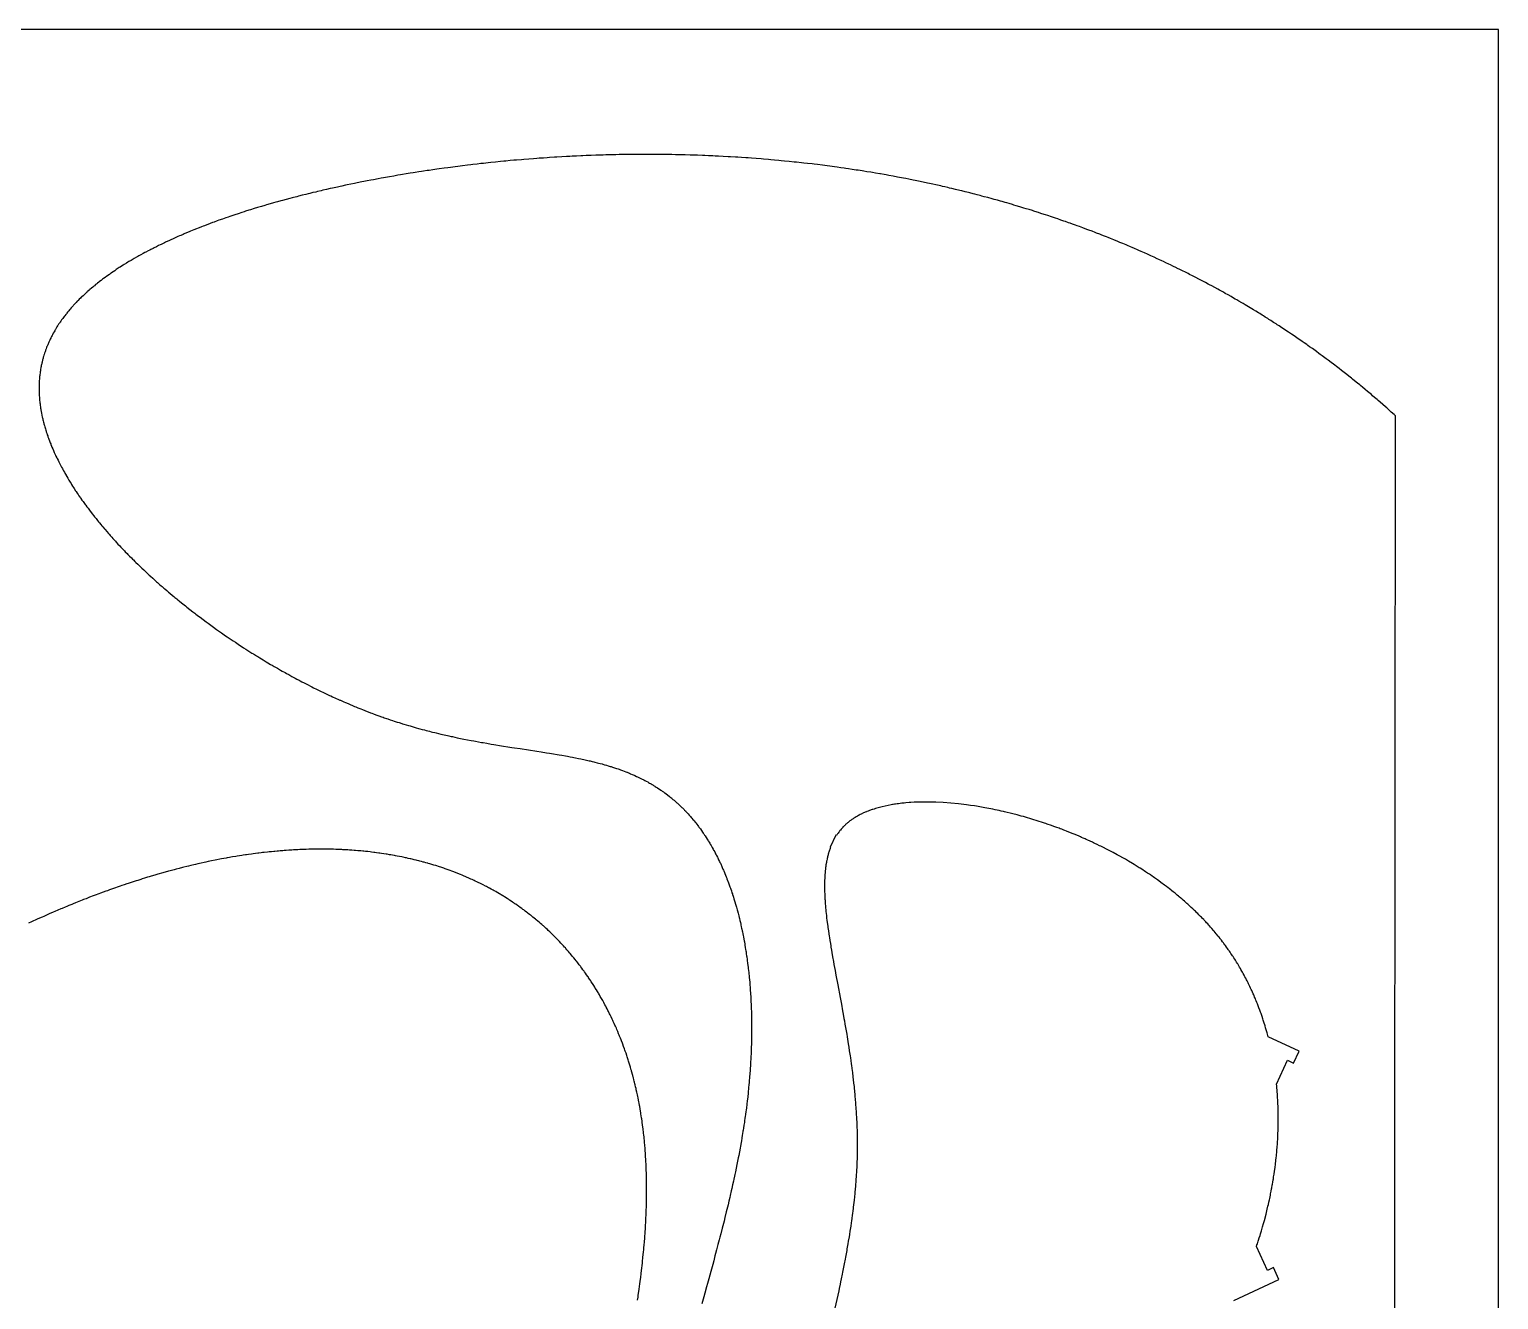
# Model space of a CAD drawing. Header units: metres. Extents: x 525 to 650, y -2 to 248.
# Drawn here: x 582.8 to 650.2, y 189.4 to 247.6 of the extents above; entities that cross this region are included whole.
import ezdxf

# ---------------------------------------------------------------- set-up
doc = ezdxf.new("R2010")
doc.units = ezdxf.units.M
doc.header["$MEASUREMENT"] = 0

msp = doc.modelspace()

# ---------------------------------------------------------------- linework, layer by layer
at = {"flags": 128}
for points in [[(650.1547, -2.443354), (650.1547, 247.556646), (525.1547, 247.556646), (525.1547, -2.443354), (650.1547, -2.443354)], [(645.429955, 229.850333), (645.366701, 229.907883), (645.239893, 230.022538), (645.112684, 230.136601), (645.027657, 230.212314), (644.970873, 230.262644), (644.85707, 230.362955), (644.728665, 230.475248), (644.642842, 230.549784), (644.585528, 230.599329), (644.470665, 230.698073), (644.384313, 230.771826), (644.326647, 230.820851), (644.211081, 230.918554), (644.153181, 230.967232), (644.037148, 231.064243), (643.920803, 231.160794), (643.843068, 231.224906), (643.791167, 231.267534), (643.687183, 231.352519), (643.555227, 231.459558), (643.467039, 231.530595), (643.40815, 231.577811), (643.290142, 231.6719), (643.201433, 231.742168), (643.142198, 231.78887), (643.023496, 231.881934), (642.964031, 231.928296), (642.844868, 232.020678), (642.7254, 232.112607), (642.645584, 232.173641), (642.592298, 232.214219), (642.485544, 232.295106), (642.350089, 232.396968), (642.25957, 232.464558), (642.19913, 232.509477), (642.07802, 232.598979), (641.986989, 232.665809), (641.926206, 232.710223), (641.804413, 232.798713), (641.743403, 232.84279), (641.621155, 232.930607), (641.498605, 233.017977), (641.416737, 233.075975), (641.362084, 233.114531), (641.252599, 233.191377), (641.160036, 233.255942), (641.098233, 233.298846), (640.974401, 233.38432), (640.912373, 233.42689), (640.788091, 233.511697), (640.663508, 233.59606), (640.580287, 233.652056), (640.524732, 233.689277), (640.413444, 233.763457), (640.350741, 233.805029), (640.225111, 233.887842), (640.099182, 233.970213), (640.015064, 234.024881), (639.958911, 234.061218), (639.84643, 234.133631), (639.719607, 234.214679), (639.634893, 234.268467), (639.578344, 234.304217), (639.465069, 234.375457), (639.379959, 234.428659), (639.323146, 234.464019), (639.209345, 234.534478), (639.152356, 234.569578), (639.038204, 234.639519), (638.923818, 234.709114), (638.847431, 234.755319), (638.694346, 234.847269), (638.548652, 234.933983), (638.451315, 234.991486), (638.386332, 235.029685), (638.256146, 235.105758), (638.158313, 235.162526), (638.093, 235.200236), (637.962153, 235.275331), (637.896619, 235.312715), (637.765333, 235.387159), (637.633753, 235.461169), (637.545871, 235.510269), (637.48721, 235.542895), (637.369716, 235.607891), (637.29835, 235.647141), (637.155364, 235.725265), (637.012038, 235.802887), (636.9163, 235.854357), (636.85239, 235.888546), (636.724371, 235.956628), (636.580029, 236.032747), (636.483614, 236.083216), (636.419253, 236.116738), (636.290331, 236.183487), (636.193465, 236.233289), (636.128804, 236.266368), (635.999282, 236.332229), (635.934422, 236.365013), (635.8045, 236.430284), (635.674312, 236.495162), (635.587372, 236.538196), (635.413137, 236.62374), (635.391533, 236.634282), (635.230572, 236.712381), (635.123145, 236.764069), (635.051474, 236.79836), (634.908004, 236.866541), (634.800291, 236.917328), (634.728429, 236.951019), (634.58458, 237.018005), (634.512592, 237.051299), (634.368492, 237.117492), (634.224225, 237.18316), (634.127954, 237.226647), (634.063733, 237.25551), (633.935193, 237.312925), (633.779619, 237.38179), (633.675798, 237.427367), (633.606537, 237.457605), (633.467904, 237.517727), (633.363831, 237.56251), (633.294403, 237.592219), (633.155436, 237.651287), (633.085897, 237.680646), (632.946708, 237.739015), (632.807372, 237.796921), (632.7144, 237.835268), (632.528262, 237.911347), (632.371006, 237.974904), (632.266067, 238.016953), (632.196062, 238.044843), (632.055944, 238.100282), (631.950761, 238.141562), (631.880595, 238.168941), (631.740153, 238.223358), (631.669879, 238.250398), (631.529223, 238.304139), (631.388425, 238.35743), (631.29448, 238.392709), (631.106403, 238.462671), (630.947517, 238.521085), (630.841494, 238.559716), (630.770768, 238.585331), (630.629212, 238.63623), (630.522952, 238.674114), (630.452069, 238.699233), (630.310198, 238.749141), (630.239211, 238.773931), (630.097132, 238.823182), (629.954915, 238.871996), (629.860026, 238.904297), (629.670066, 238.968321), (629.509598, 239.021742), (629.402523, 239.057053), (629.331097, 239.080459), (629.188142, 239.126948), (629.080837, 239.161534), (629.009258, 239.184457), (628.865998, 239.229982), (628.794318, 239.252585), (628.650855, 239.297472), (628.507258, 239.341933), (628.411452, 239.371339), (628.219662, 239.429587), (628.057654, 239.478151), (627.949554, 239.510231), (627.877447, 239.531487), (627.733132, 239.573684), (627.624809, 239.605058), (627.552552, 239.625843), (627.40794, 239.667101), (627.335584, 239.687574), (627.190774, 239.728209), (627.045833, 239.76843), (626.949132, 239.795014), (626.755558, 239.847633), (626.592048, 239.891461), (626.482951, 239.920392), (626.410179, 239.939551), (626.264537, 239.977562), (626.155221, 240.005802), (626.082303, 240.024502), (625.936371, 240.061596), (625.863356, 240.079991), (625.717231, 240.116476), (625.570977, 240.152557), (625.473404, 240.176386), (625.278086, 240.223507), (625.113111, 240.262709), (625.003038, 240.288562), (624.929616, 240.305672), (624.782678, 240.339592), (624.672391, 240.36477), (624.598827, 240.38143), (624.451604, 240.414453), (624.377945, 240.430815), (624.230533, 240.463241), (624.230533, 240.463241), (624.082996, 240.495271), (623.984568, 240.516405), (623.787546, 240.558146), (623.571702, 240.603017), (623.427659, 240.632467), (623.331564, 240.651894), (623.139219, 240.690254), (622.994824, 240.718592), (622.898495, 240.737279), (622.705681, 240.774161), (622.609197, 240.792357), (622.416072, 240.828259), (622.22274, 240.863509), (622.093737, 240.886648), (622.007684, 240.901913), (621.835456, 240.93206), (621.811808, 240.936157), (621.612109, 240.970352), (621.478976, 240.992748), (621.39022, 241.007502), (621.21271, 241.036584), (621.079577, 241.058026), (620.990822, 241.072145), (620.813312, 241.099963), (620.724557, 241.113662), (620.547047, 241.140644), (620.369537, 241.167072), (620.251196, 241.184384), (620.172303, 241.19579), (620.014516, 241.218276), (619.846349, 241.241766), (619.734237, 241.257155), (619.510014, 241.287283), (619.397902, 241.302024), (619.173679, 241.330861), (618.949455, 241.358844), (618.799973, 241.377026), (618.700318, 241.388938), (618.501009, 241.412262), (618.332841, 241.431423), (618.220729, 241.443936), (617.996506, 241.468334), (617.884395, 241.48022), (617.660171, 241.503371), (617.435948, 241.525694), (617.286466, 241.540119), (617.186811, 241.549533), (616.987502, 241.567877), (616.819334, 241.582853), (616.707223, 241.592583), (616.483, 241.611436), (616.370888, 241.620559), (616.146665, 241.638202), (615.922442, 241.655042), (615.77296, 241.665825), (615.673306, 241.672817), (615.473996, 241.68633), (615.305829, 241.697245), (615.193718, 241.704274), (614.969495, 241.717742), (614.857384, 241.724181), (614.633161, 241.736471), (614.408938, 241.74798), (614.259456, 241.75522), (614.159802, 241.759855), (613.960492, 241.768666), (613.792325, 241.775625), (613.680214, 241.780023), (613.455991, 241.788242), (613.34388, 241.792064), (613.119657, 241.799133), (612.895435, 241.805438), (612.745953, 241.809218), (612.646299, 241.811551), (612.44699, 241.815766), (612.278823, 241.818857), (612.166712, 241.820682), (611.942489, 241.823766), (611.830378, 241.825025), (611.606155, 241.826981), (611.381933, 241.828186), (611.232451, 241.828574), (611.132797, 241.828648), (610.933488, 241.828353), (610.765321, 241.827647), (610.65321, 241.826944), (610.428988, 241.824981), (610.316877, 241.823721), (610.092655, 241.820646), (609.868432, 241.816831), (609.718951, 241.813877), (609.619297, 241.811725), (609.419988, 241.806986), (609.251821, 241.802534), (609.13971, 241.799337), (608.915488, 241.79239), (608.803377, 241.788641), (608.579155, 241.780593), (608.354933, 241.771811), (608.205452, 241.765549), (608.105797, 241.761193), (607.906489, 241.752048), (607.707181, 241.742325), (607.607526, 241.737247), (607.458045, 241.729358), (607.233823, 241.716915), (607.009601, 241.70374), (606.89749, 241.696878), (606.673269, 241.682606), (606.561158, 241.675195), (606.392991, 241.663736), (606.193683, 241.649621), (606.094029, 241.642346), (605.944548, 241.631163), (605.720326, 241.613777), (605.496104, 241.595655), (605.383993, 241.586319), (605.159772, 241.567094), (605.047661, 241.557206), (604.879495, 241.542027), (604.680187, 241.5235), (604.580533, 241.514018), (604.431052, 241.49952), (604.20683, 241.477154), (603.982608, 241.454046), (603.870498, 241.442212), (603.646276, 241.417985), (603.534166, 241.40559), (603.365999, 241.386648), (603.166692, 241.363651), (603.067038, 241.351929), (602.917557, 241.334067), (602.693335, 241.306643), (602.469114, 241.278459), (602.357003, 241.264081), (602.132782, 241.234751), (602.020671, 241.219799), (601.852505, 241.197009), (601.622056, 241.165073), (601.506831, 241.148798), (601.333994, 241.123999), (601.161157, 241.098735), (601.074738, 241.085928), (600.901901, 241.059961), (600.815482, 241.046801), (600.685855, 241.02684), (600.513018, 240.999811), (600.426599, 240.986117), (600.296971, 240.965354), (600.10253, 240.933703), (599.934424, 240.905848), (599.850416, 240.891756), (599.724461, 240.870411), (599.535657, 240.837929), (599.347006, 240.804886), (599.252739, 240.788153), (599.064322, 240.754261), (598.970172, 240.737102), (598.829021, 240.711097), (598.606147, 240.669344), (598.494794, 240.648164), (598.327869, 240.616012), (598.161071, 240.583399), (598.07772, 240.566919), (597.855606, 240.522402), (597.744635, 240.499831), (597.578287, 240.46558), (597.41207, 240.430854), (597.329011, 240.413311), (597.162992, 240.377863), (597.080033, 240.359957), (596.955657, 240.33287), (596.808346, 240.30041), (596.734731, 240.284033), (596.624359, 240.259284), (596.458915, 240.221742), (596.293611, 240.183694), (596.211012, 240.164479), (596.045919, 240.125661), (595.963426, 240.106058), (595.839755, 240.076408), (595.693286, 240.040884), (595.620095, 240.022963), (595.510364, 239.995884), (595.345891, 239.954811), (595.18157, 239.913186), (595.099468, 239.892164), (594.953603, 239.854443), (594.880717, 239.835413), (594.771447, 239.806654), (594.607676, 239.763029), (594.444068, 239.718811), (594.362326, 239.696477), (594.21711, 239.656397), (594.144552, 239.636175), (594.035778, 239.605611), (593.872762, 239.559241), (593.709921, 239.512231), (593.709921, 239.512231), (593.628568, 239.488484), (593.484051, 239.44586), (593.411847, 239.424351), (593.303609, 239.391839), (593.141408, 239.342501), (592.979398, 239.292471), (592.898465, 239.267192), (592.754706, 239.22181), (592.682886, 239.198905), (592.575229, 239.164277), (592.413915, 239.111714), (592.252809, 239.058394), (592.172336, 239.031446), (592.029404, 238.983056), (591.958002, 238.958627), (591.850982, 238.921685), (591.690638, 238.865592), (591.530523, 238.808667), (591.450553, 238.779887), (591.30853, 238.728192), (591.237589, 238.702085), (591.131269, 238.662596), (591.025059, 238.622707), (590.971996, 238.60261), (590.865954, 238.562108), (590.812976, 238.541701), (590.733563, 238.510894), (590.627781, 238.469447), (590.574935, 238.448561), (590.495721, 238.417029), (590.377029, 238.369265), (590.232173, 238.310114), (590.159834, 238.280213), (590.05144, 238.234947), (589.943186, 238.189175), (589.889111, 238.166097), (589.78107, 238.119549), (589.727103, 238.096077), (589.646223, 238.060618), (589.62418, 238.050896), (589.49382, 237.99287), (589.428811, 237.963591), (589.331515, 237.919334), (589.234483, 237.874668), (589.186067, 237.852178), (589.089439, 237.806884), (589.041228, 237.784078), (588.96904, 237.749667), (588.878005, 237.705816), (588.832583, 237.683742), (588.76457, 237.650444), (588.662826, 237.600071), (588.561417, 237.549177), (588.51084, 237.523532), (588.409944, 237.47184), (588.359627, 237.445791), (588.284316, 237.406461), (588.184214, 237.353535), (588.1343, 237.326861), (588.0596, 237.286582), (587.947943, 237.225553), (587.86006, 237.176804), (587.816233, 237.152252), (587.750637, 237.115199), (587.652575, 237.059105), (587.554918, 237.002381), (587.506244, 236.973779), (587.409209, 236.916088), (587.360851, 236.886995), (587.288516, 236.843042), (587.192451, 236.783844), (587.144586, 236.753986), (587.073, 236.708869), (587.001672, 236.66335), (586.966106, 236.640438), (586.871591, 236.578833), (586.824513, 236.547751), (586.754126, 236.500771), (586.684019, 236.453355), (586.649072, 236.429482), (586.587122, 236.386765), (586.556233, 236.365272), (586.51001, 236.332863), (586.440924, 236.283861), (586.372142, 236.234387), (586.337867, 236.209469), (586.277128, 236.164871), (586.246852, 236.142425), (586.201559, 236.10857), (586.133892, 236.057363), (586.06656, 236.005637), (586.033021, 235.979576), (585.966204, 235.927049), (585.932927, 235.900581), (585.883179, 235.86062), (585.824481, 235.812849), (585.795241, 235.788795), (585.75152, 235.752497), (585.686254, 235.69756), (585.621376, 235.64202), (585.589086, 235.614019), (585.531929, 235.563855), (585.503471, 235.538584), (585.460939, 235.500439), (585.397494, 235.442674), (585.33448, 235.384237), (585.303139, 235.354762), (585.252017, 235.306078), (585.226571, 235.281557), (585.188548, 235.244549), (585.131848, 235.188518), (585.075557, 235.13185), (585.047568, 235.103272), (585.043307, 235.098899), (584.986437, 235.039891), (584.958251, 235.010206), (584.916287, 234.965447), (584.874704, 234.920409), (584.854057, 234.897784), (584.813055, 234.852322), (584.792701, 234.829483), (584.762355, 234.795089), (584.712082, 234.737174), (584.687183, 234.708042), (584.650136, 234.664124), (584.613454, 234.61994), (584.595251, 234.597746), (584.559123, 234.553155), (584.5412, 234.530757), (584.514492, 234.497031), (584.46754, 234.436685), (584.444321, 234.406324), (584.409817, 234.360545), (584.375707, 234.314478), (584.358801, 234.291335), (584.325291, 234.244829), (584.308688, 234.221465), (584.283975, 234.186278), (584.254984, 234.144357), (584.240612, 234.123306), (584.219209, 234.091616), (584.187457, 234.043824), (584.156132, 233.995719), (584.140631, 233.971548), (584.109957, 233.922967), (584.094784, 233.898556), (584.072234, 233.861787), (584.042967, 233.813163), (584.028498, 233.78873), (584.007003, 233.751929), (583.975233, 233.696381), (583.944038, 233.640412), (583.928659, 233.612268), (583.898341, 233.555656), (583.883405, 233.527187), (583.861282, 233.484277), (583.858502, 233.47882), (583.834058, 233.430186), (583.822031, 233.405814), (583.804237, 233.369186), (583.778097, 233.314086), (583.752622, 233.258798), (583.740133, 233.231084), (583.715656, 233.175513), (583.703668, 233.147656), (583.685999, 233.105782), (583.663026, 233.049784), (583.651791, 233.021713), (583.635254, 232.979518), (583.611157, 232.916024), (583.590454, 232.859382), (583.580355, 232.830989), (583.565525, 232.788309), (583.543994, 232.724087), (583.523323, 232.659621), (583.51331, 232.627296), (583.494758, 232.56529), (583.485778, 232.534203), (583.472679, 232.487467), (583.460026, 232.440605), (583.453867, 232.417126), (583.441884, 232.370074), (583.436061, 232.3465), (583.427535, 232.311079), (583.41656, 232.263741), (583.411241, 232.240024), (583.403473, 232.204388), (583.392296, 232.1508), (583.382839, 232.103031), (583.37828, 232.079098), (583.371653, 232.043138), (583.362189, 231.989064), (583.353299, 231.934827), (583.349069, 231.907647), (583.341904, 231.859227), (583.338492, 231.834969), (583.333587, 231.798521), (583.32671, 231.743712), (583.32671, 231.743712), (583.320411, 231.68874), (583.317478, 231.661192), (583.312047, 231.605973), (583.309549, 231.578302), (583.306073, 231.536718), (583.305115, 231.524497), (583.301664, 231.476987), (583.299603, 231.445331), (583.296057, 231.382066), (583.294568, 231.350455), (583.292154, 231.287277), (583.290486, 231.224156), (583.289783, 231.182108), (583.289496, 231.154089), (583.289351, 231.098085), (583.289628, 231.054912), (583.289999, 231.026145), (583.291188, 230.968643), (583.292004, 230.93991), (583.294075, 230.882476), (583.296727, 230.825088), (583.298815, 230.786853), (583.300349, 230.761374), (583.303753, 230.710443), (583.306972, 230.667496), (583.309293, 230.638878), (583.314355, 230.581675), (583.317093, 230.553089), (583.322983, 230.49595), (583.329419, 230.438852), (583.33401, 230.40081), (583.337204, 230.375459), (583.343908, 230.324782), (583.352211, 230.266029), (583.358058, 230.226884), (583.362093, 230.200798), (583.370491, 230.148651), (583.377075, 230.109563), (583.3816, 230.083515), (583.390971, 230.031443), (583.395816, 230.005419), (583.405826, 229.953395), (583.416256, 229.901404), (583.423443, 229.866762), (583.438368, 229.797518), (583.43969, 229.791545), (583.445478, 229.765688), (583.457338, 229.714089), (583.46957, 229.662642), (583.477929, 229.628427), (583.495129, 229.560195), (583.506029, 229.518334), (583.513427, 229.490481), (583.528537, 229.434903), (583.536247, 229.407177), (583.551973, 229.35185), (583.568101, 229.296687), (583.579073, 229.260002), (583.601539, 229.186845), (583.614477, 229.145817), (583.623221, 229.118513), (583.640991, 229.064021), (583.668341, 228.982567), (583.68703, 228.928451), (583.699689, 228.892455), (583.725479, 228.820655), (583.740258, 228.780379), (583.770396, 228.700063), (583.801293, 228.620058), (583.822305, 228.56689), (583.836494, 228.531519), (583.865303, 228.460953), (583.881755, 228.42136), (583.915189, 228.342391), (583.949315, 228.263704), (583.972443, 228.211401), (583.988028, 228.1766), (584.01959, 228.107158), (584.046621, 228.04873), (584.064843, 228.00986), (584.101764, 227.932316), (584.12046, 227.893639), (584.158315, 227.816476), (584.196779, 227.739561), (584.222753, 227.68842), (584.240215, 227.654386), (584.275485, 227.586458), (584.302445, 227.535237), (584.320561, 227.501148), (584.357133, 227.433109), (584.375588, 227.399158), (584.41283, 227.331394), (584.450513, 227.263809), (584.475877, 227.218853), (584.527178, 227.129174), (584.533268, 227.118637), (584.557714, 227.076559), (584.607021, 226.992744), (584.656872, 226.909377), (584.690403, 226.854043), (584.712888, 226.817261), (584.758167, 226.74395), (584.780958, 226.70742), (584.826843, 226.634607), (584.873124, 226.562119), (584.904195, 226.513971), (584.966849, 226.418097), (584.990518, 226.382286), (585.038136, 226.310895), (585.086124, 226.239807), (585.118318, 226.192581), (585.183184, 226.098521), (585.207671, 226.063381), (585.256907, 225.993318), (585.306489, 225.923537), (585.339733, 225.877172), (585.406669, 225.784811), (585.431923, 225.7503), (585.482676, 225.681481), (585.533754, 225.612928), (585.567985, 225.567373), (585.636867, 225.476608), (585.688894, 225.408833), (585.72375, 225.363791), (585.793869, 225.27404), (585.82913, 225.22933), (585.900049, 225.140236), (585.971492, 225.051571), (586.019407, 224.992696), (586.051477, 224.95355), (586.115915, 224.875503), (586.170591, 224.809902), (586.207197, 224.766295), (586.280775, 224.679381), (586.317746, 224.636074), (586.392047, 224.549755), (586.466823, 224.463824), (586.516934, 224.406751), (586.550456, 224.368796), (586.617772, 224.293109), (586.67485, 224.229479), (586.713043, 224.187174), (586.789765, 224.10284), (586.828292, 224.060809), (586.905677, 223.977019), (586.983498, 223.893587), (587.035618, 223.838161), (587.07047, 223.801298), (587.140426, 223.727777), (587.199709, 223.665955), (587.239362, 223.624848), (587.318979, 223.542889), (587.358942, 223.502036), (587.439174, 223.420582), (587.51981, 223.339459), (587.573791, 223.285561), (587.609877, 223.249709), (587.682283, 223.178199), (587.726345, 223.134956), (587.814809, 223.048749), (587.903723, 222.962912), (587.963247, 222.905891), (588.003039, 222.867967), (588.082884, 222.792334), (588.100504, 222.775725), (588.178965, 222.702125), (588.231403, 222.653256), (588.33659, 222.555986), (588.389337, 222.507583), (588.495136, 222.411238), (588.601337, 222.3155), (588.672358, 222.252007), (588.719802, 222.209825), (588.814923, 222.12581), (588.879302, 222.06936), (588.922299, 222.031843), (589.008475, 221.957085), (589.051654, 221.919843), (589.138193, 221.845633), (589.224971, 221.771784), (589.282956, 221.72275), (589.399239, 221.625156), (589.464831, 221.570535), (589.508632, 221.534231), (589.596406, 221.461883), (589.640379, 221.425839), (589.728498, 221.35401), (589.816844, 221.282524), (589.875866, 221.235056), (589.994211, 221.140571), (590.060954, 221.087686), (590.194814, 220.982479), (590.329169, 220.878018), (590.419012, 220.808789), (590.479027, 220.762819), (590.599347, 220.671311), (590.667194, 220.620092), (590.80325, 220.518196), (590.80325, 220.518196), (590.939785, 220.417023), (591.031073, 220.349973), (591.092048, 220.305449), (591.21428, 220.216824), (591.283198, 220.16722), (591.421387, 220.06854), (591.560044, 219.970567), (591.652741, 219.905642), (591.714653, 219.862531), (591.838754, 219.776726), (591.908721, 219.728703), (592.049003, 219.633179), (592.189747, 219.538353), (592.283833, 219.475521), (592.34667, 219.433806), (592.472618, 219.350786), (592.59893, 219.268314), (592.662222, 219.227284), (592.757332, 219.165997), (592.90038, 219.074646), (593.043891, 218.98399), (593.115819, 218.938924), (593.243977, 218.859237), (593.308194, 218.819601), (593.404691, 218.760406), (593.549825, 218.6722), (593.695427, 218.584698), (593.768403, 218.541212), (593.89843, 218.464342), (593.963583, 218.426118), (594.061488, 218.369047), (594.208743, 218.284038), (594.356477, 218.199751), (594.430524, 218.15788), (594.562462, 218.083892), (594.628575, 218.047116), (594.727926, 217.992224), (594.877363, 217.910506), (595.027297, 217.829537), (595.102451, 217.789335), (595.202853, 217.736027), (595.253138, 217.709501), (595.328672, 217.669871), (595.442212, 217.610789), (595.556044, 217.552144), (595.613069, 217.522987), (595.725927, 217.465718), (595.782464, 217.437247), (595.867406, 217.394745), (595.995126, 217.331454), (596.123217, 217.268724), (596.187402, 217.23757), (596.316055, 217.175687), (596.380522, 217.144959), (596.477402, 217.099136), (596.593941, 217.044575), (596.652327, 217.017471), (596.740054, 216.977037), (596.871977, 216.916888), (597.004304, 216.857348), (597.070621, 216.827808), (597.092748, 216.817996), (597.197729, 216.771748), (597.250266, 216.748791), (597.329132, 216.714567), (597.447566, 216.663707), (597.566162, 216.613422), (597.625521, 216.588496), (597.744364, 216.539082), (597.803848, 216.514595), (597.893151, 216.47814), (598.034465, 216.421212), (598.105211, 216.393063), (598.211443, 216.351237), (598.317811, 216.309892), (598.371047, 216.289401), (598.477621, 216.248785), (598.530961, 216.228661), (598.611036, 216.198708), (598.717926, 216.159205), (598.771424, 216.139642), (598.851739, 216.110536), (598.972364, 216.067415), (599.052883, 216.03903), (599.106608, 216.020268), (599.214168, 215.98313), (599.268002, 215.964753), (599.375779, 215.928383), (599.4837, 215.892522), (599.555728, 215.868897), (599.603781, 215.853271), (599.699973, 215.82232), (599.781223, 215.796513), (599.835433, 215.779466), (599.943961, 215.745745), (599.998277, 215.72907), (600.107015, 215.696092), (600.215891, 215.663605), (600.288553, 215.642219), (600.434059, 215.600094), (600.516013, 215.576775), (600.570692, 215.56138), (600.68015, 215.530945), (600.734929, 215.515906), (600.844588, 215.486178), (600.954378, 215.456917), (601.027645, 215.437667), (601.17435, 215.399776), (601.256973, 215.378818), (601.312094, 215.364985), (601.422431, 215.337655), (601.477647, 215.324155), (601.58817, 215.297482), (601.698816, 215.271241), (601.772647, 215.253983), (601.920467, 215.220029), (602.003708, 215.201253), (602.059238, 215.188864), (602.170383, 215.164387), (602.225998, 215.152298), (602.337311, 215.128414), (602.448734, 215.104914), (602.523075, 215.089458), (602.671896, 215.059039), (602.755689, 215.042213), (602.923442, 215.009153), (603.091412, 214.976857), (603.203507, 214.955734), (603.278287, 214.941827), (603.427962, 214.914422), (603.554366, 214.891706), (603.638691, 214.876761), (603.807471, 214.847324), (603.99754, 214.814888), (604.124358, 214.793634), (604.208947, 214.779618), (604.37822, 214.751927), (604.473488, 214.736537), (604.568783, 214.721272), (604.759444, 214.691078), (604.950184, 214.661261), (605.077379, 214.641552), (605.331832, 214.60243), (605.713586, 214.544099), (606.095285, 214.485504), (606.286059, 214.45585), (606.540295, 214.415697), (606.66734, 214.395276), (606.857795, 214.364107), (607.026955, 214.335771), (607.111482, 214.321349), (607.238198, 214.299364), (607.407, 214.269329), (607.49133, 214.253973), (607.617727, 214.23048), (607.729977, 214.209102), (607.786062, 214.198227), (607.870139, 214.181671), (607.996133, 214.156262), (608.107998, 214.133061), (608.163883, 214.121232), (608.247646, 214.10319), (608.373144, 214.075426), (608.484541, 214.050003), (608.540181, 214.037017), (608.623567, 214.017181), (608.706859, 213.996902), (608.748469, 213.986592), (608.859307, 213.95852), (608.914658, 213.94416), (608.997596, 213.922199), (609.080424, 213.899719), (609.121796, 213.888279), (609.195275, 213.867603), (609.23198, 213.8571), (609.286992, 213.841132), (609.369407, 213.816694), (609.451696, 213.791655), (609.492792, 213.778904), (609.565769, 213.755846), (609.602217, 213.744127), (609.656838, 213.726304), (609.738652, 213.699011), (609.82032, 213.67103), (609.861099, 213.656776), (609.931239, 213.631804), (609.966266, 213.619114), (610.018753, 213.59982), (610.097357, 213.570284), (610.175807, 213.540018), (610.214974, 213.524605), (610.226336, 213.520095), (610.297964, 213.49126), (610.333646, 213.476631), (610.387003, 213.45442), (610.466663, 213.420494), (610.545865, 213.385829), (610.585292, 213.368216), (610.585292, 213.368216), (610.663794, 213.332422), (610.702868, 213.314238), (610.761255, 213.2866), (610.830103, 213.253276), (610.864382, 213.236381), (610.91562, 213.210745), (610.966639, 213.184755), (610.992065, 213.171626), (611.042752, 213.145099), (611.068012, 213.131701), (611.105796, 213.111433), (611.172655, 213.074895), (611.205933, 213.056382), (611.25566, 213.028304), (611.305157, 212.999856), (611.329819, 212.985492), (611.37897, 212.956483), (611.403458, 212.941838), (611.440081, 212.919693), (611.494094, 212.886494), (611.520992, 212.869719), (611.561202, 212.844334), (611.621208, 212.805759), (611.680842, 212.766582), (611.710518, 212.746767), (611.76959, 212.706682), (611.798985, 212.686411), (611.8429, 212.655719), (611.89467, 212.618896), (611.920443, 212.600303), (611.958962, 212.572185), (612.016423, 212.529497), (612.073503, 212.486194), (612.1019, 212.464311), (612.158409, 212.420084), (612.18652, 212.397739), (612.228507, 212.363932), (612.27429, 212.32647), (612.297085, 212.307582), (612.331156, 212.279054), (612.381988, 212.23582), (612.432492, 212.192055), (612.45762, 212.169973), (612.507629, 212.125409), (612.53251, 212.102927), (612.569676, 212.068953), (612.596656, 212.043995), (612.650169, 211.993739), (612.703093, 211.943032), (612.738051, 211.90898), (612.761212, 211.886169), (612.807191, 211.840286), (612.837591, 211.809506), (612.857746, 211.788901), (612.897788, 211.747487), (612.917677, 211.72668), (612.957188, 211.684864), (612.996349, 211.642782), (613.022263, 211.61458), (613.073628, 211.557825), (613.092732, 211.536422), (613.130683, 211.493421), (613.168293, 211.450161), (613.193178, 211.421178), (613.242498, 211.362869), (613.279096, 211.31884), (613.303309, 211.289347), (613.351293, 211.230023), (613.375065, 211.200195), (613.422172, 211.140205), (613.468699, 211.079775), (613.499397, 211.039245), (613.519721, 211.012118), (613.560032, 210.957608), (613.58531, 210.922937), (613.635334, 210.853191), (613.684654, 210.782911), (613.717149, 210.735765), (613.738642, 210.704205), (613.781224, 210.640779), (613.804942, 210.604923), (613.851875, 210.532829), (613.898145, 210.460232), (613.928628, 210.411558), (613.948789, 210.378986), (613.988729, 210.313552), (614.017892, 210.264997), (614.037182, 210.232512), (614.075401, 210.167267), (614.09433, 210.134508), (614.131832, 210.068718), (614.168863, 210.002571), (614.19329, 209.958275), (614.20946, 209.928657), (614.241527, 209.869214), (614.283429, 209.790088), (614.310949, 209.737197), (614.329115, 209.701874), (614.365015, 209.631084), (614.384357, 209.592392), (614.422542, 209.51484), (614.460069, 209.43707), (614.484726, 209.385102), (614.501007, 209.350405), (614.533194, 209.280884), (614.551081, 209.241707), (614.586393, 209.163196), (614.621096, 209.084482), (614.643896, 209.031894), (614.65895, 208.996787), (614.688708, 208.926455), (614.705245, 208.886826), (614.737886, 208.807423), (614.769958, 208.72783), (614.791027, 208.674663), (614.804936, 208.639173), (614.832427, 208.568084), (614.847701, 208.528033), (614.877845, 208.447795), (614.907453, 208.367379), (614.926899, 208.31367), (614.939734, 208.277821), (614.965096, 208.206021), (614.979184, 208.165573), (615.006978, 208.08455), (615.034268, 208.003359), (615.052184, 207.949139), (615.064007, 207.912952), (615.08736, 207.84048), (615.100328, 207.799658), (615.125902, 207.717894), (615.150999, 207.63597), (615.167467, 207.581266), (615.199781, 207.47165), (615.223478, 207.389258), (615.239022, 207.334246), (615.269506, 207.224019), (615.284449, 207.168805), (615.313743, 207.05818), (615.342256, 206.947294), (615.360837, 206.873227), (615.373035, 206.823786), (615.396984, 206.724754), (615.419168, 206.630568), (615.433664, 206.567679), (615.443198, 206.52571), (615.461957, 206.441668), (615.475756, 206.378546), (615.484829, 206.336423), (615.50267, 206.252074), (615.51144, 206.209849), (615.528679, 206.1253), (615.545521, 206.040617), (615.55653, 205.984089), (615.578027, 205.87086), (615.591751, 205.796474), (615.600728, 205.746881), (615.61827, 205.647687), (615.626838, 205.598087), (615.643569, 205.498878), (615.659768, 205.39966), (615.670275, 205.33351), (615.677151, 205.289407), (615.690597, 205.201197), (615.70318, 205.11613), (615.711362, 205.059415), (615.727232, 204.945976), (615.734924, 204.889252), (615.749823, 204.775796), (615.764085, 204.662329), (615.773243, 204.586677), (615.779194, 204.536241), (615.79073, 204.43536), (615.800086, 204.350236), (615.806134, 204.293483), (615.817776, 204.179969), (615.823372, 204.123208), (615.834119, 204.009678), (615.844278, 203.896137), (615.850726, 203.820438), (615.854882, 203.769969), (615.862854, 203.669026), (615.869229, 203.583848), (615.873303, 203.52706), (615.881028, 203.413476), (615.884681, 203.356681), (615.891571, 203.243082), (615.89791, 203.129474), (615.901833, 203.05373), (615.904314, 203.003231), (615.908957, 202.902228), (615.912546, 202.817001), (615.914772, 202.76018), (615.918827, 202.646531), (615.920657, 202.589703), (615.923925, 202.47604), (615.926673, 202.362368), (615.928219, 202.286582), (615.928219, 202.286582), (615.929123, 202.236055), (615.930629, 202.134996), (615.931588, 202.049723), (615.93207, 201.992871), (615.932657, 201.87916), (615.932763, 201.822301), (615.932602, 201.708577), (615.931948, 201.594845), (615.93124, 201.519018), (615.929173, 201.367353), (615.927633, 201.282035), (615.926455, 201.225153), (615.923741, 201.111384), (615.922205, 201.054496), (615.918777, 200.940714), (615.914877, 200.826924), (615.912016, 200.751059), (615.905672, 200.599318), (615.901741, 200.513957), (615.898976, 200.457047), (615.893101, 200.343222), (615.889992, 200.286306), (615.883431, 200.172468), (615.876417, 200.058622), (615.87149, 199.982721), (615.861036, 199.830907), (615.854806, 199.745505), (615.850514, 199.688568), (615.841598, 199.574689), (615.836974, 199.517746), (615.827396, 199.403854), (615.817379, 199.289955), (615.810459, 199.214018), (615.79604, 199.062134), (615.787859, 198.979364), (615.782278, 198.924181), (615.770816, 198.813811), (615.752869, 198.648241), (615.740406, 198.537851), (615.731876, 198.464254), (615.71429, 198.317049), (615.711351, 198.293009), (615.692662, 198.143523), (615.679817, 198.043961), (615.671084, 197.977629), (615.653212, 197.845066), (615.639455, 197.745732), (615.630116, 197.679551), (615.61104, 197.547288), (615.601304, 197.481206), (615.581438, 197.34914), (615.561051, 197.217203), (615.547171, 197.129318), (615.537791, 197.070759), (615.518728, 196.953716), (615.50822, 196.890273), (615.486855, 196.763473), (615.465036, 196.636786), (615.450244, 196.55239), (615.420083, 196.38374), (615.404722, 196.299485), (615.373456, 196.13111), (615.341483, 195.962912), (615.319788, 195.850874), (615.305159, 195.776223), (615.275515, 195.627018), (615.258619, 195.543145), (615.224361, 195.375516), (615.1895, 195.208036), (615.165935, 195.096464), (615.150084, 195.022118), (615.118051, 194.873508), (615.099844, 194.789961), (615.063032, 194.622968), (615.025706, 194.456102), (615.000544, 194.344928), (614.949578, 194.122738), (614.930252, 194.03947), (614.891262, 193.873019), (614.851833, 193.706677), (614.825312, 193.595841), (614.771724, 193.374305), (614.710608, 193.125283), (614.669397, 192.959384), (614.641725, 192.848835), (614.585921, 192.62785), (614.522444, 192.379416), (614.479735, 192.213891), (614.451097, 192.103582), (614.393439, 191.883059), (614.327997, 191.635114), (614.284047, 191.469898), (614.254611, 191.359787), (614.195429, 191.139644), (614.150783, 190.974601), (614.060872, 190.644669), (613.970202, 190.314926), (613.909375, 190.095192), (613.868668, 189.948741), (613.786915, 189.655925), (613.740747, 189.491261), (613.648063, 189.162019)], [(645.367939, 160.363004), (645.429955, 229.850333)], [(638.01921, 189.317588), (640.089382, 190.282925), (639.835811, 190.826709), (639.563918, 190.699924), (639.056776, 191.787493), (639.084205, 191.868314), (639.102286, 191.92224), (639.137958, 192.030196), (639.155548, 192.084226), (639.190235, 192.192385), (639.224266, 192.300673), (639.246586, 192.372935), (639.290348, 192.517618), (639.322397, 192.626265), (639.343396, 192.698758), (639.384507, 192.843884), (639.424436, 192.989188), (639.500733, 193.280285), (639.537096, 193.426056), (639.554829, 193.498991), (639.589398, 193.644956), (639.606233, 193.717983), (639.630923, 193.827574), (639.654936, 193.937222), (639.666688, 193.992065), (639.697197, 194.138374), (639.711998, 194.211559), (639.733632, 194.321368), (639.754583, 194.431212), (639.764803, 194.486146), (639.784728, 194.596034), (639.794434, 194.650987), (639.80867, 194.733427), (639.827051, 194.84336), (639.835983, 194.898332), (639.849058, 194.980795), (639.867942, 195.104494), (639.88919, 195.251102), (639.899352, 195.324403), (639.914017, 195.434347), (639.927985, 195.544277), (639.934709, 195.599236), (639.947632, 195.709137), (639.953832, 195.764078), (639.962803, 195.846477), (639.974153, 195.956314), (639.979564, 196.011219), (639.987353, 196.093559), (639.998294, 196.217022), (640.00727, 196.326717), (640.011494, 196.381546), (640.017498, 196.463762), (640.025758, 196.587024), (640.033121, 196.710205), (640.036466, 196.771763), (640.043495, 196.917585), (640.046534, 196.990444), (640.050498, 197.099665), (640.053747, 197.208799), (640.055103, 197.263332), (640.057278, 197.372328), (640.058096, 197.426788), (640.058986, 197.508432), (640.059543, 197.617199), (640.059551, 197.671541), (640.059226, 197.753003), (640.058493, 197.834399), (640.057974, 197.875072), (640.056093, 197.98345), (640.054881, 198.037592), (640.052721, 198.118745), (640.050153, 198.199824), (640.048716, 198.240335), (640.045534, 198.321299), (640.043789, 198.361751), (640.040979, 198.422392), (640.035413, 198.530085), (640.032355, 198.583875), (640.027426, 198.664488), (640.022084, 198.745014), (640.019258, 198.785243), (640.013296, 198.865633), (640.01016, 198.905794), (640.005262, 198.96599), (639.998369, 199.046169), (639.994766, 199.086221), (639.989168, 199.146254), (639.980332, 199.236198), (640.487474, 200.323767), (640.759366, 200.196982), (641.012937, 200.740767), (639.594844, 201.402034), (639.545509, 201.586526), (639.519888, 201.678414), (639.49363, 201.770058), (639.480262, 201.815787), (639.453047, 201.907058), (639.4392, 201.952599), (639.418129, 202.020791), (639.389475, 202.111489), (639.374907, 202.15674), (639.352755, 202.224493), (639.318849, 202.325842), (639.288026, 202.415644), (639.272373, 202.460443), (639.248591, 202.527512), (639.212237, 202.627822), (639.175064, 202.727775), (639.15617, 202.777617), (639.122075, 202.865999), (639.104783, 202.91008), (639.078541, 202.976065), (639.051934, 203.041884), (639.038492, 203.07473), (639.011335, 203.140296), (638.997619, 203.173015), (638.976872, 203.222013), (638.948888, 203.287193), (638.934758, 203.319718), (638.913391, 203.368424), (638.880951, 203.441297), (638.8419, 203.527374), (638.822127, 203.570294), (638.792161, 203.634522), (638.761825, 203.698568), (638.746518, 203.730523), (638.715626, 203.794293), (638.700041, 203.826109), (638.676489, 203.873745), (638.644761, 203.937095), (638.628758, 203.968699), (638.604578, 204.016017), (638.567916, 204.086791), (638.534931, 204.149496), (638.518299, 204.180776), (638.493175, 204.227604), (638.455095, 204.29764), (638.416541, 204.367424), (638.397086, 204.402222), (638.350497, 204.484451), (638.326952, 204.525431), (638.291321, 204.586731), (638.255314, 204.647826), (638.237169, 204.678296), (638.200597, 204.73908), (638.18217, 204.769394), (638.154352, 204.814766), (638.11693, 204.875078), (638.098077, 204.905154), (638.069621, 204.950169), (638.026538, 205.017464), (637.987838, 205.077053), (637.968346, 205.106766), (637.93893, 205.151233), (637.894405, 205.217701), (637.849398, 205.28389), (637.826714, 205.316879), (637.786089, 205.37535), (637.765634, 205.404501), (637.734771, 205.448123), (637.688074, 205.513314), (637.640894, 205.578216), (637.617121, 205.610558), (637.569213, 205.675021), (637.545077, 205.707142), (637.508645, 205.755185), (637.456399, 205.823173), (637.421265, 205.86831), (637.397707, 205.898318), (637.350271, 205.958132), (637.314415, 206.002817), (637.290379, 206.032522), (637.241993, 206.091733), (637.217643, 206.121237), (637.168633, 206.180043), (637.119211, 206.238581), (637.086037, 206.277456), (637.019147, 206.354846), (636.981209, 206.398167), (636.955791, 206.426963), (636.90466, 206.484352), (636.878947, 206.512945), (636.827228, 206.569928), (636.775121, 206.62664), (636.740169, 206.664297), (636.669758, 206.739248), (636.64318, 206.76723), (636.589744, 206.82299), (636.535936, 206.878478), (636.499859, 206.915318), (636.427219, 206.988634), (636.372316, 207.043302), (636.335516, 207.079596), (636.261442, 207.151818), (636.224171, 207.187746), (636.149165, 207.259237), (636.073548, 207.330239), (635.920515, 207.470775), (635.877049, 207.509948), (635.877049, 207.509948), (635.84797, 207.535977), (635.789567, 207.587827), (635.760245, 207.613649), (635.701362, 207.665084), (635.642162, 207.716243), (635.602522, 207.750195), (635.522828, 207.817729), (635.492802, 207.842927), (635.432523, 207.893114), (635.371943, 207.943024), (635.331391, 207.976142), (635.249896, 208.042007), (635.188436, 208.09108), (635.147303, 208.12364), (635.06466, 208.188388), (635.023152, 208.220576), (634.939767, 208.284578), (634.855898, 208.348081), (634.68674, 208.473589), (634.590778, 208.543308), (634.526486, 208.589435), (634.483486, 208.62003), (634.397158, 208.680843), (634.332129, 208.726123), (634.288643, 208.756152), (634.201357, 208.815833), (634.157559, 208.845484), (634.069657, 208.904409), (633.981357, 208.962828), (633.80359, 209.078149), (633.736538, 209.120871), (633.691721, 209.149194), (633.601815, 209.20546), (633.556728, 209.233401), (633.466292, 209.288904), (633.375512, 209.343896), (633.192957, 209.45235), (633.147117, 209.479144), (633.055202, 209.532348), (632.962981, 209.585039), (632.777656, 209.688881), (632.684569, 209.740031), (632.497585, 209.840784), (632.30958, 209.939471), (631.930769, 210.130627), (631.877223, 210.156841), (631.769941, 210.208775), (631.662418, 210.260049), (631.590607, 210.293865), (631.542677, 210.316245), (631.446691, 210.360614), (631.338512, 210.409902), (631.266284, 210.442392), (631.218086, 210.463888), (631.121583, 210.506485), (631.049116, 210.538089), (631.000765, 210.558993), (630.903969, 210.600406), (630.855528, 210.620915), (630.758561, 210.661537), (630.661491, 210.70163), (630.467073, 210.780229), (630.357571, 210.823508), (630.284519, 210.851988), (630.235799, 210.870808), (630.138314, 210.908049), (630.065167, 210.935631), (630.016389, 210.953852), (629.918802, 210.989894), (629.869997, 211.007714), (629.772366, 211.042955), (629.674717, 211.07766), (629.479393, 211.145462), (629.406149, 211.170334), (629.357324, 211.186747), (629.259686, 211.219171), (629.210875, 211.23518), (629.113278, 211.266795), (629.015717, 211.297871), (628.820741, 211.3584), (628.772033, 211.373194), (628.674668, 211.402376), (628.577379, 211.431015), (628.383057, 211.486662), (628.286041, 211.51367), (628.092344, 211.566048), (627.899145, 211.61624), (627.514515, 211.710044), (627.466622, 211.721151), (627.370971, 211.742951), (627.275508, 211.764201), (627.085178, 211.805042), (626.990328, 211.824633), (626.801299, 211.862152), (626.613219, 211.897449), (626.24018, 211.961356), (626.147618, 211.975936), (625.963392, 212.003415), (625.780416, 212.028648), (625.418485, 212.072357), (624.712575, 212.132595), (624.369665, 212.14904), (624.034163, 212.156313), (623.869357, 212.156497), (623.545971, 212.149932), (623.387524, 212.143173), (623.231329, 212.134089), (623.154098, 212.128674), (623.001408, 212.116093), (622.925967, 212.108926), (622.851139, 212.101174), (622.813957, 212.097079), (622.666807, 212.07923), (622.594191, 212.069425), (622.522226, 212.059032), (622.486491, 212.053614), (622.415518, 212.042338), (622.380283, 212.036478), (622.327748, 212.027412), (622.054127, 211.973444), (621.921577, 211.942903), (621.791957, 211.909984), (621.728266, 211.892631), (621.603165, 211.856135), (621.541771, 211.836991), (621.48116, 211.817247), (621.45115, 211.807151), (621.333109, 211.765267), (621.275302, 211.743424), (621.218315, 211.72098), (621.190132, 211.709532), (621.134391, 211.686184), (621.106835, 211.674284), (621.065898, 211.656151), (620.959082, 211.606134), (620.906972, 211.580219), (620.855739, 211.553697), (620.830453, 211.540209), (620.78055, 211.512777), (620.755934, 211.498833), (620.719433, 211.477633), (620.67156, 211.448833), (620.647967, 211.434205), (620.613009, 211.411977), (620.578571, 211.389406), (620.561549, 211.377991), (620.527359, 211.354529), (620.504865, 211.33869), (620.490003, 211.328045), (620.460595, 211.306544), (620.438817, 211.290236), (620.42443, 211.279278), (620.395969, 211.257154), (620.381895, 211.245988), (620.35406, 211.223451), (620.326637, 211.200639), (620.308585, 211.185279), (620.273026, 211.154194), (620.253343, 211.136496), (620.240347, 211.124613), (620.214659, 211.100643), (620.201966, 211.088556), (620.176881, 211.06418), (620.152194, 211.039536), (620.135957, 211.022957), (620.104009, 210.989441), (620.092208, 210.976751), (620.0689, 210.95117), (620.045982, 210.925323), (620.030917, 210.907945), (620.001302, 210.872836), (619.979537, 210.846197), (619.965238, 210.828292), (619.937145, 210.792132), (619.923349, 210.773878), (619.896256, 210.737024), (619.869823, 210.699708), (619.852565, 210.674576), (619.84122, 210.657708), (619.818916, 210.623701), (619.784977, 210.639527), (619.531406, 210.095742), (619.54951, 210.0873), (619.536398, 210.052376), (619.527854, 210.028945), (619.511235, 209.98173), (619.503159, 209.957947), (619.48747, 209.910028), (619.472394, 209.861643), (619.46268, 209.829128), (619.456352, 209.807337), (619.444053, 209.763482), (619.43734, 209.738654), (619.424359, 209.688653), (619.411962, 209.638196), (619.40402, 209.604305), (619.398867, 209.581599), (619.3889, 209.53592), (619.3889, 209.53592), (619.378222, 209.484105), (619.371415, 209.449313), (619.367015, 209.426008), (619.358543, 209.379135), (619.352473, 209.343749), (619.348561, 209.32005), (619.341058, 209.272389), (619.337466, 209.248429), (619.330598, 209.200248), (619.324147, 209.151723), (619.312482, 209.053644), (619.309494, 209.025814), (619.303901, 208.969831), (619.29881, 208.913421), (619.295693, 208.875577), (619.293737, 208.850244), (619.290116, 208.799327), (619.286499, 208.741647), (619.284355, 208.702962), (619.280699, 208.625035), (619.279183, 208.585795), (619.276767, 208.506765), (619.27516, 208.427006), (619.274531, 208.37343), (619.274315, 208.265321), (619.274795, 208.203952), (619.275351, 208.162817), (619.277023, 208.080017), (619.278135, 208.038354), (619.280902, 207.954503), (619.284382, 207.869959), (619.28709, 207.813212), (619.293421, 207.698807), (619.296104, 207.655593), (619.301964, 207.56866), (619.308472, 207.481055), (619.313164, 207.422281), (619.323375, 207.303852), (619.331741, 207.214265), (619.337647, 207.154178), (619.350231, 207.033144), (619.356899, 206.972199), (619.370969, 206.849463), (619.385986, 206.725606), (619.41873, 206.474582), (619.428561, 206.403197), (619.449002, 206.259407), (619.470442, 206.114272), (619.485266, 206.016776), (619.495376, 205.951454), (619.516124, 205.820036), (619.540269, 205.670971), (619.556817, 205.570884), (619.56804, 205.503847), (619.590928, 205.369031), (619.608464, 205.267274), (619.644422, 205.062128), (619.681468, 204.854837), (619.706713, 204.715473), (619.758365, 204.433989), (619.797988, 204.220513), (619.879006, 203.787666), (619.989365, 203.198789), (620.044933, 202.899536), (620.100398, 202.597203), (620.128007, 202.444912), (620.164615, 202.240719), (620.182808, 202.138143), (620.209933, 201.983689), (620.250179, 201.750705), (620.276666, 201.594531), (620.289794, 201.516194), (620.309329, 201.398379), (620.343554, 201.18803), (620.360403, 201.08243), (620.38532, 200.923509), (620.409779, 200.763974), (620.421825, 200.68398), (620.445532, 200.523546), (620.457184, 200.443109), (620.474397, 200.322184), (620.496834, 200.160453), (620.507822, 200.079378), (620.524004, 199.957508), (620.539813, 199.835334), (620.547574, 199.774135), (620.574357, 199.55594), (620.587256, 199.446499), (620.605961, 199.281921), (620.623865, 199.116851), (620.632505, 199.034136), (620.643692, 198.923666), (620.649141, 198.868353), (620.657128, 198.785288), (620.668684, 198.660479), (620.678518, 198.549326), (620.683276, 198.493677), (620.690213, 198.410113), (620.700157, 198.284567), (620.709536, 198.158786), (620.714008, 198.095809), (620.721596, 197.98371), (620.725212, 197.927595), (620.730412, 197.84334), (620.737697, 197.716777), (620.744352, 197.590002), (620.747438, 197.526537), (620.75312, 197.399454), (620.755713, 197.335838), (620.759285, 197.240322), (620.76302, 197.126977), (620.764681, 197.070249), (620.766913, 196.985088), (620.769665, 196.857195), (620.77169, 196.729125), (620.772426, 196.665025), (620.773334, 196.536699), (620.773503, 196.472474), (620.773394, 196.376061), (620.772566, 196.247373), (620.771854, 196.182971), (620.77041, 196.086298), (620.768509, 195.989543), (620.767385, 195.941135), (620.765096, 195.854901), (620.763367, 195.797378), (620.759426, 195.682254), (620.757217, 195.624655), (620.752328, 195.509386), (620.746819, 195.394028), (620.742806, 195.317076), (620.739982, 195.265754), (620.733979, 195.163067), (620.730396, 195.105279), (620.722794, 194.989654), (620.714616, 194.873965), (620.708848, 194.796807), (620.704865, 194.745355), (620.696571, 194.642421), (620.686724, 194.526578), (620.67986, 194.449326), (620.675154, 194.397816), (620.66543, 194.294776), (620.657869, 194.217482), (620.642069, 194.062862), (620.625385, 193.908213), (620.613782, 193.805104), (620.589458, 193.59888), (620.582354, 193.540883), (620.567807, 193.424895), (620.552816, 193.308922), (620.542581, 193.231619), (620.521546, 193.077047), (620.505285, 192.961156), (620.494219, 192.883916), (620.471562, 192.729495), (620.459975, 192.652317), (620.436302, 192.498035), (620.411981, 192.343864), (620.395419, 192.241151), (620.361488, 192.035907), (620.341947, 191.920574), (620.328744, 191.843735), (620.301929, 191.690186), (620.288323, 191.61348), (620.260729, 191.46021), (620.232644, 191.307144), (620.213659, 191.205219), (620.175095, 191.001677), (620.160437, 190.925459), (620.130819, 190.773213), (620.100814, 190.621233), (620.080609, 190.520068), (620.039742, 190.318125), (620.00872, 190.167025), (619.987875, 190.066469), (619.945822, 189.8658), (619.924629, 189.765696), (619.881941, 189.565969), (619.8389, 189.366911), (619.751975, 188.97093)], [(610.70973, 189.33162), (610.731031, 189.475438), (610.741513, 189.547372), (610.757022, 189.655305), (610.779799, 189.817277), (610.80198, 189.979336), (610.812843, 190.0604), (610.831774, 190.204569), (610.841056, 190.27668), (610.854743, 190.384883), (610.874739, 190.547265), (610.894083, 190.709745), (610.903506, 190.791021), (610.919841, 190.935574), (610.927806, 191.007881), (610.939497, 191.116378), (610.956449, 191.279211), (610.972687, 191.44215), (610.980533, 191.523659), (610.994026, 191.668633), (611.000552, 191.741152), (611.010059, 191.849973), (611.02368, 192.013299), (611.036519, 192.17674), (611.042641, 192.258505), (611.053026, 192.403938), (611.057976, 192.47669), (611.065095, 192.585864), (611.075073, 192.749729), (611.084196, 192.913719), (611.088431, 192.995762), (611.095, 193.132573), (611.098052, 193.201013), (611.102336, 193.303717), (611.108089, 193.457873), (611.113024, 193.612152), (611.115179, 193.689339), (611.115785, 193.712501), (611.119232, 193.861909), (611.120653, 193.936581), (611.122403, 194.048547), (611.12369, 194.160463), (611.124158, 194.216402), (611.124742, 194.328241), (611.124856, 194.384142), (611.124803, 194.467969), (611.12431, 194.579692), (611.123882, 194.635533), (611.12301, 194.719271), (611.121182, 194.844821), (611.118267, 194.990499), (611.116487, 195.063302), (611.11341, 195.172464), (611.109839, 195.281571), (611.107867, 195.336105), (611.103546, 195.445131), (611.101196, 195.499624), (611.097433, 195.581337), (611.0926, 195.678141), (611.09003, 195.726527), (611.085982, 195.799084), (611.079475, 195.907873), (611.072438, 196.016605), (611.06872, 196.070949), (611.060881, 196.179593), (611.056758, 196.233893), (611.056758, 196.233893), (611.050319, 196.315316), (611.042287, 196.411773), (611.038107, 196.459984), (611.03163, 196.532278), (611.021448, 196.640668), (611.0107, 196.748996), (611.005112, 196.803137), (610.993503, 196.911372), (610.987481, 196.965466), (610.978175, 197.046578), (610.966717, 197.142663), (610.960812, 197.190687), (610.951734, 197.262698), (610.937616, 197.370661), (610.922891, 197.478558), (610.915299, 197.532481), (610.899653, 197.640278), (610.891597, 197.694151), (610.879219, 197.774929), (610.86409, 197.870616), (610.856338, 197.918439), (610.844472, 197.990148), (610.826136, 198.097653), (610.80715, 198.205087), (610.79741, 198.258778), (610.777435, 198.366105), (610.767197, 198.419741), (610.751526, 198.500161), (610.730038, 198.607324), (610.719038, 198.660878), (610.702217, 198.741173), (610.676253, 198.861537), (610.651088, 198.974384), (610.638211, 199.030775), (610.618525, 199.115322), (610.598393, 199.19982), (610.588158, 199.242051), (610.567351, 199.326477), (610.556778, 199.368671), (610.540704, 199.431939), (610.518873, 199.516253), (610.507785, 199.558391), (610.490938, 199.621575), (610.465178, 199.716298), (610.458991, 199.738722), (610.436468, 199.819328), (610.425059, 199.859564), (610.407761, 199.919833), (610.381399, 200.010046), (610.354536, 200.100031), (610.340916, 200.144937), (610.313301, 200.234579), (610.299305, 200.279313), (610.278075, 200.346307), (610.249327, 200.435431), (610.234763, 200.479907), (610.212681, 200.546512), (610.179023, 200.646175), (610.147316, 200.738106), (610.131256, 200.783977), (610.106906, 200.852665), (610.069798, 200.95543), (610.031986, 201.057875), (610.012815, 201.108976), (609.973944, 201.210938), (609.954243, 201.261797), (609.924357, 201.337934), (609.888418, 201.427934), (609.870237, 201.472837), (609.8427, 201.540071), (609.800796, 201.640649), (609.758169, 201.740897), (609.736585, 201.790897), (609.692871, 201.890649), (609.67074, 201.9404), (609.637202, 202.014871), (609.596919, 202.102888), (609.576559, 202.146798), (609.545746, 202.212537), (609.498909, 202.310864), (609.451327, 202.408851), (609.427256, 202.457717), (609.37855, 202.555191), (609.353914, 202.603799), (609.316607, 202.67655), (609.271837, 202.762521), (609.249227, 202.805403), (609.215027, 202.869597), (609.163087, 202.965596), (609.110375, 203.061242), (609.083727, 203.108932), (609.029846, 203.204045), (609.002612, 203.251468), (608.961391, 203.322433), (608.920243, 203.392323), (608.899506, 203.427194), (608.868195, 203.479406), (608.820765, 203.557513), (608.772777, 203.635365), (608.748572, 203.674195), (608.699739, 203.751662), (608.67511, 203.790299), (608.6379, 203.848132), (608.587787, 203.925015), (608.562515, 203.963358), (608.524337, 204.020749), (608.466459, 204.106558), (608.453336, 204.125817), (608.426512, 204.164961), (608.372502, 204.242888), (608.318009, 204.32033), (608.281413, 204.371691), (608.256897, 204.405811), (608.207578, 204.473767), (608.151639, 204.549761), (608.114079, 204.600156), (608.088921, 204.633633), (608.038318, 204.700302), (608.000116, 204.750054), (607.97453, 204.783103), (607.923072, 204.848915), (607.8972, 204.881678), (607.845173, 204.94692), (607.792766, 205.011781), (607.757617, 205.054811), (607.73409, 205.083403), (607.686813, 205.140363), (607.62447, 205.214475), (607.593106, 205.251338), (607.545819, 205.306392), (607.498243, 205.361155), (607.474347, 205.388429), (607.426337, 205.442758), (607.402224, 205.469814), (607.365918, 205.510263), (607.317258, 205.56394), (607.29282, 205.59067), (607.256026, 205.630629), (607.20053, 205.690262), (607.134283, 205.760463), (607.100967, 205.79537), (607.05075, 205.847488), (607.000244, 205.899316), (606.974881, 205.925121), (606.923939, 205.976512), (606.898359, 206.002099), (606.859853, 206.040342), (606.808257, 206.091078), (606.78235, 206.116337), (606.743353, 206.154088), (606.68455, 206.210408), (606.61438, 206.276678), (606.579101, 206.309619), (606.525938, 206.358786), (606.472483, 206.407659), (606.445646, 206.431986), (606.391752, 206.48042), (606.364695, 206.504527), (606.323973, 206.54055), (606.269419, 206.588322), (606.242032, 206.612098), (606.200813, 206.647624), (606.138675, 206.700602), (606.064547, 206.762907), (606.027287, 206.793863), (605.971149, 206.840049), (605.914716, 206.885939), (605.886389, 206.908773), (605.829511, 206.954217), (605.800961, 206.976828), (605.757996, 207.010604), (605.70045, 207.055379), (605.671565, 207.077654), (605.628098, 207.110927), (605.562582, 207.160521), (605.49424, 207.211551), (605.459917, 207.236913), (605.40824, 207.274765), (605.330293, 207.331109), (605.251827, 207.386934), (605.212399, 207.414651), (605.133152, 207.469694), (605.093333, 207.49702), (605.03336, 207.537763), (605.023695, 207.544283), (604.986779, 207.569068), (604.912754, 207.618216), (604.83847, 207.666801), (604.788805, 207.698881), (604.755631, 207.72013), (604.689131, 207.762297), (604.614078, 207.809212), (604.563901, 207.840182), (604.530388, 207.860693), (604.46321, 207.901389), (604.412696, 207.931628), (604.378959, 207.951652), (604.311334, 207.991378), (604.311334, 207.991378), (604.277448, 208.01108), (604.209528, 208.050165), (604.141412, 208.088823), (604.095892, 208.11436), (604.004594, 208.16487), (603.932553, 208.204066), (603.884409, 208.229941), (603.787837, 208.281078), (603.73941, 208.306341), (603.642277, 208.35626), (603.544771, 208.405371), (603.479561, 208.437664), (603.435997, 208.458996), (603.34865, 208.501185), (603.274726, 208.536293), (603.225328, 208.55945), (603.12626, 208.605171), (603.07659, 208.627736), (602.976977, 208.672275), (602.877004, 208.716031), (602.810155, 208.744768), (602.7655, 208.763734), (602.675979, 208.801206), (602.600227, 208.832347), (602.549614, 208.852867), (602.448123, 208.89333), (602.397244, 208.913273), (602.295223, 208.952587), (602.19285, 208.991137), (602.124407, 209.016415), (602.078692, 209.03308), (601.987056, 209.065961), (601.891324, 209.099573), (601.827338, 209.121624), (601.784608, 209.136165), (601.698971, 209.164867), (601.634591, 209.186061), (601.591598, 209.200033), (601.505438, 209.227598), (601.46227, 209.241191), (601.375762, 209.268002), (601.289024, 209.294312), (601.23107, 209.311574), (601.192377, 209.322958), (601.114856, 209.345433), (601.103664, 209.348641), (601.004134, 209.376764), (600.937739, 209.395123), (600.893458, 209.40719), (600.804851, 209.430913), (600.738357, 209.448347), (600.69401, 209.459801), (600.605272, 209.482304), (600.560882, 209.493354), (600.472059, 209.515056), (600.383179, 209.536229), (600.323894, 209.550053), (600.284357, 209.55914), (600.20525, 209.577006), (600.12511, 209.59468), (600.071658, 209.606231), (599.964696, 209.628784), (599.911186, 209.639786), (599.804106, 209.661248), (599.69695, 209.681989), (599.625469, 209.69542), (599.577797, 209.704199), (599.482407, 209.721338), (599.401876, 209.735369), (599.348165, 209.744504), (599.240688, 209.762256), (599.186921, 209.770873), (599.079333, 209.787593), (598.971672, 209.803633), (598.899858, 209.813951), (598.851964, 209.820664), (598.756133, 209.833693), (598.675233, 209.844279), (598.621277, 209.851129), (598.513312, 209.864337), (598.459303, 209.870695), (598.351233, 209.882925), (598.243094, 209.894509), (598.170963, 209.901875), (598.122858, 209.906628), (598.026609, 209.915757), (597.945358, 209.923072), (597.891169, 209.927751), (597.782741, 209.936642), (597.728501, 209.940854), (597.619973, 209.948812), (597.511379, 209.956155), (597.438946, 209.96071), (597.390642, 209.963597), (597.293994, 209.96901), (597.212408, 209.973207), (597.157997, 209.975817), (597.049127, 209.98059), (596.994668, 209.982752), (596.885702, 209.986634), (596.776674, 209.989926), (596.703953, 209.991796), (596.655457, 209.992899), (596.558429, 209.99476), (596.510655, 209.995508), (596.415071, 209.996674), (596.31944, 209.9974), (596.25566, 209.997642), (596.128038, 209.997546), (596.032267, 209.996968), (595.968394, 209.996344), (595.840587, 209.994525), (595.776652, 209.993331), (595.648723, 209.990377), (595.520712, 209.986674), (595.435327, 209.983791), (595.378384, 209.981686), (595.264451, 209.977039), (595.241269, 209.976022), (595.140861, 209.971345), (595.073975, 209.967982), (594.940329, 209.960673), (594.873569, 209.95673), (594.740172, 209.948272), (594.606938, 209.939057), (594.518206, 209.932499), (594.45909, 209.927943), (594.340954, 209.918397), (594.25924, 209.911449), (594.204797, 209.906665), (594.09599, 209.896734), (594.041626, 209.891587), (593.932975, 209.880935), (593.824426, 209.869808), (593.752117, 209.862128), (593.607634, 209.846146), (593.52644, 209.836794), (593.472342, 209.830416), (593.36422, 209.817317), (593.310196, 209.810597), (593.202221, 209.796819), (593.094343, 209.782592), (593.022477, 209.772861), (592.878874, 209.752811), (592.798171, 209.74119), (592.744398, 209.733308), (592.636923, 209.717218), (592.58322, 209.709012), (592.475884, 209.69228), (592.368639, 209.675124), (592.297193, 209.663453), (592.154423, 209.639552), (592.074184, 209.625784), (592.020719, 209.616477), (591.913857, 209.597554), (591.860459, 209.58794), (591.753728, 209.568407), (591.647085, 209.548472), (591.576037, 209.534959), (591.434057, 209.507404), (591.35426, 209.491596), (591.194808, 209.459319), (591.035545, 209.42617), (590.929473, 209.403591), (590.858804, 209.388326), (590.717577, 209.357291), (590.558868, 209.32158), (590.453162, 209.297306), (590.382737, 209.280919), (590.241991, 209.247653), (590.136524, 209.222278), (590.066257, 209.205159), (589.925825, 209.170441), (589.855662, 209.152843), (589.715436, 209.117172), (589.575347, 209.080873), (589.482029, 209.056328), (589.41985, 209.039811), (589.295571, 209.006413), (589.21698, 208.985028), (589.059922, 208.941681), (588.90303, 208.89757), (588.798526, 208.867742), (588.728897, 208.847671), (588.589735, 208.807085), (588.433329, 208.760723), (588.329147, 208.729405), (588.259732, 208.708345), (588.120995, 208.665793), (588.017024, 208.633503), (587.947748, 208.611798), (587.809288, 208.567962), (587.740104, 208.545832), (587.601827, 208.501153), (587.46367, 208.455916), (587.371632, 208.425451), (587.310303, 208.405005), (587.187714, 208.363788), (587.187714, 208.363788), (587.081124, 208.327574), (587.010102, 208.303252), (586.868152, 208.254177), (586.797224, 208.229425), (586.655459, 208.179497), (586.513816, 208.129006), (586.419456, 208.095033), (586.356579, 208.072248), (586.230897, 208.026348), (586.105718, 207.980164), (586.022376, 207.949157), (585.855953, 207.886627), (585.772871, 207.855104), (585.606966, 207.791551), (585.4414, 207.727325), (585.331209, 207.684138), (585.257832, 207.655183), (585.111273, 207.596886), (584.959351, 207.535803), (584.858224, 207.494777), (584.790875, 207.467291), (584.656337, 207.411998), (584.555575, 207.37025), (584.488468, 207.342285), (584.354411, 207.286042), (584.287462, 207.257763), (584.153721, 207.200896), (584.020188, 207.143617), (583.931281, 207.105204), (583.753739, 207.02784), (583.604218, 206.962009), (583.504678, 206.917843), (583.438381, 206.888275), (583.305936, 206.828845), (583.206731, 206.784017), (583.140656, 206.75401), (583.008652, 206.693708), (582.942722, 206.663413), (582.811008, 206.602537)]]:
    msp.add_lwpolyline(points, dxfattribs=at)

doc.saveas('drawing.dxf')
